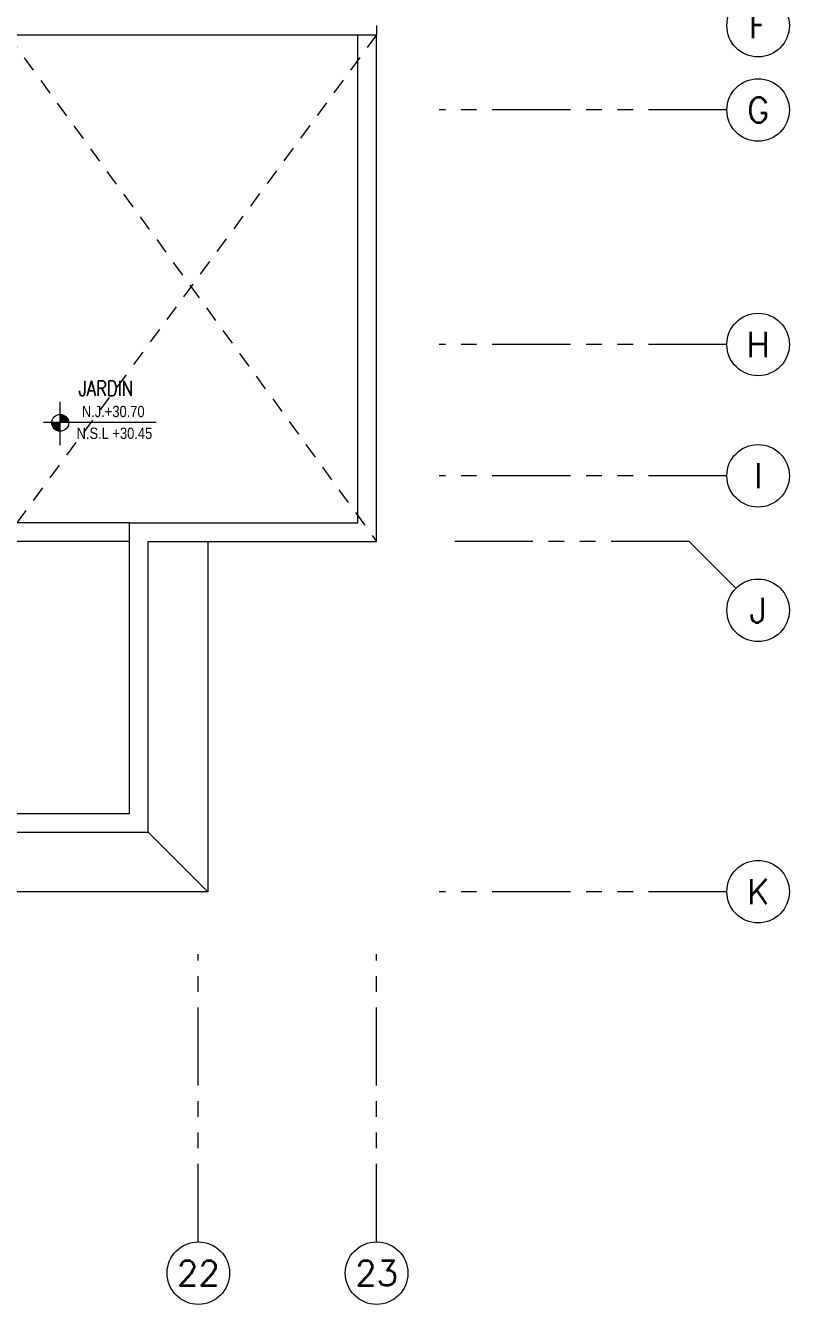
# Model space of a CAD drawing. Header units: millimetres. Extents: x 3765 to 3833, y 1327 to 1657.
# Drawn here: x 3815.72 to 3821.82, y 1353.44 to 1363.66 of the extents above; entities that cross this region are included whole.
import ezdxf
from ezdxf.enums import TextEntityAlignment as Align

# ---------------------------------------------------------------- set-up
doc = ezdxf.new("R2010")
doc.units = ezdxf.units.MM
for name, pattern in [('HIDDEN2', [0.1875, 0.125, -0.0625]), ('PHANTOM', [63.5, 31.75, -6.35, 6.35, -6.35, 6.35, -6.35]), ('PHANTOM2', [1.25, 0.625, -0.125, 0.125, -0.125, 0.125, -0.125])]:
    doc.linetypes.add(name, pattern=pattern)
doc.layers.get('0').update_dxf_attribs({"color": 251, "lineweight": 9})
for name, color, linetype, lineweight in [('A-COTAS EXT', 251, 'Continuous', 13), ('A-EJES', 251, 'PHANTOM', 13), ('A-LINEAS', 251, 'Continuous', 13), ('A-MURO BAJO', 251, 'Continuous', 13), ('A-NIVELES-NPT', 251, 'Continuous', 13), ('A-PROYECCIONES', 251, 'HIDDEN2', 13), ('A-TEXTO-AMBIENTE', 251, 'Continuous', 13), ('A_50_TextoAmbiente', 251, 'Continuous', 13), ('DLP_MURO ALTO', 251, 'Continuous', 13)]:
    doc.layers.add(name, color=color, linetype=linetype, lineweight=lineweight)
doc.styles.add('R80', font='ARIALN.TTF', dxfattribs={"height": 2.03})
doc.styles.add('ROMANS', font='romans.shx', dxfattribs={"width": 0.8})

# ---------------------------------------------------------------- blocks, each defined once
blk = doc.blocks.new('DPTO 65_D2')
at = {"layer": 'A-MURO BAJO', "color": 8}
for p, q in [((1.5, 6.375), (-7.025, 6.375)), ((-7.025, 6.375), (-7.025, 4.05)), ((1.5, 6.225), (-6.875, 6.225)), ((-6.875, 6.225), (-6.875, 3.9)), ((-7.025, 4.05), (-8.85, 4.05)), ((-8.85, 4.05), (-8.85, 0)), ((-6.875, 3.9), (-8.7, 3.9)), ((-8.7, 3.9), (-8.7, 0))]:
    blk.add_line(p, q, dxfattribs=at)
at = {"layer": 'A-PROYECCIONES', "color": 8}
blk.add_line((-5.9, 0), (-8.85, 4.05), dxfattribs=at)
blk.add_lwpolyline([(-8.85, 0), (-4.15, 6.375)], dxfattribs=at)
at = {"layer": 'DLP_MURO ALTO', "color": 8}
for p in [(-5.9, 0), (-8.85, -0.075)]:
    blk.add_line(p, (-8.85, 0), dxfattribs=at)
blk = doc.blocks.new('TE-AZ2')
at = {"rotation": 180}
blk.add_blockref('DPTO 65_D2', (-7.5, -7), dxfattribs=at)
at = {"layer": 'A-LINEAS'}
blk.add_line((0, -13.85), (-0.475, -13.375), dxfattribs=at)
blk.add_lwpolyline([(0, -11.05), (0, -13.85), (-13.75, -13.85), (-13.75, -13.375)], dxfattribs=at)
at = {"layer": 'A-MURO BAJO'}
for points in [[(-0.625, -11.05), (-3.5, -11.05), (-3.5, -10.6)], [(-0.625, -10.9), (-3.35, -10.9), (-3.35, -10.6)]]:
    blk.add_lwpolyline(points, dxfattribs=at)
blk = doc.blocks.new('Ejes_Torre C')
at = {"layer": 'A-COTAS EXT'}
blk.add_line((52.55, 2.8), (52.923, 2.427), dxfattribs=at)
at = {"layer": 'A-EJES', "linetype": 'PHANTOM2'}
for points in [[(52.85, 6.25), (50.55, 6.25)], [(52.85, 4.375), (50.55, 4.375)], [(52.85, 3.325), (50.55, 3.325)], [(52.55, 2.8), (50.55, 2.8)], [(52.85, 0), (50.55, 0)], [(48.625, -2.8), (48.625, -0.5)], [(50.05, -2.8), (50.05, -0.5)]]:
    blk.add_lwpolyline(points, dxfattribs=at)
at = {"layer": 'A-EJES', "linetype": 'Continuous'}
for centre in [(53.1, 6.925), (53.1, 6.25), (53.1, 4.375), (53.1, 3.325), (53.1, 2.25), (53.1, 0), (48.625, -3.05), (50.05, -3.05)]:
    blk.add_circle(centre, 0.25, dxfattribs=at)
at = {"layer": 'A-EJES', "linetype": 'Continuous', "style": 'ROMANS'}
for s, p in [('F', (53.1, 6.925)), ('G', (53.1, 6.25)), ('H', (53.1, 4.375)), ('I', (53.1, 3.325)), ('J', (53.1, 2.25)), ('K', (53.1, 0))]:
    blk.add_text(s, height=0.2, rotation=0, dxfattribs=at).set_placement(p, align=Align.MIDDLE_CENTER)
for s, p in [('22', (48.625, -3.05)), ('23', (50.05, -3.05))]:
    blk.add_text(s, height=0.2, dxfattribs=at).set_placement(p, align=Align.MIDDLE_CENTER)
blk = doc.blocks.new('SIM NIVEL PLANTA')
at = {"linetype": 'Continuous'}
h = blk.add_hatch(dxfattribs=at)
h.set_pattern_fill('_USER', color=0, scale=0.089997, angle=45, style=0, pattern_type=0)
h.set_pattern_definition([(45, (31854.49523, 23864.84028), (-0.06363728001, 0.06363728001), [])])
h.paths.add_polyline_path([(-17.33, 0), (-15.98, 0, 0.409209), (-17.33, 1.33)])
h.paths.add_polyline_path([(-18.68, 0, 0.004279), (-18.68, -0.02, 0.414214), (-17.33, -1.37), (-17.33, 0)])
at = {"color": 0}
for p, q in [((-17.33, -3.58), (-17.33, 3.34)), ((-2, 0), (-20, 0))]:
    blk.add_line(p, q, dxfattribs=at)
at = {"color": 0, "linetype": 'Continuous'}
blk.add_circle((-17.33, -0.02), 1.35, dxfattribs=at)
at = {"color": 0, "style": 'R80'}
blk.add_attdef('N.P.T.+0.00', text='', height=1.8, dxfattribs=at).set_placement((-8.87, 1.77), align=Align.MIDDLE_CENTER)
blk = doc.blocks.new('TEXTO AMBIENTES AZ')
at = {"layer": 'A-NIVELES-NPT'}
ref = blk.add_blockref('SIM NIVEL PLANTA', (47.038, -10.1), dxfattribs=dict(at, xscale=0.05, yscale=0.05, zscale=0.05))
ref.add_attrib('N.P.T.+0.00', 'N.J.+30.70', dxfattribs={"layer": '0', "height": 0.09, "style": 'R80'}).set_placement((46.595, -10.011), align=Align.MIDDLE_CENTER)
at = {"layer": 'A-NIVELES-NPT', "insert": (46.302, -10.14), "char_height": 0.09, "attachment_point": 1, "style": 'R80'}
blk.add_mtext_dynamic_manual_height_columns('N.S.L +30.45', width=0.96458, gutter_width=0.6, heights=[0], dxfattribs=at)
at = {"layer": 'A-TEXTO-AMBIENTE', "style": 'ROMANS', "width": 0.8}
blk.add_text('JARDIN', height=0.12, dxfattribs=at).set_placement((46.536, -9.886), align=Align.CENTER)

msp = doc.modelspace()

# ---------------------------------------------------------------- block references
msp.add_blockref('TE-AZ2', (3817.172, 1370.588))

# ---------------------------------------------------------------- next in the draw order: block references
at = {"layer": 'A-EJES'}
msp.add_blockref('Ejes_Torre C', (3768.472, 1356.738), dxfattribs=at)
at = {"layer": 'A_50_TextoAmbiente'}
msp.add_blockref('TEXTO AMBIENTES AZ', (3769.822, 1370.588), dxfattribs=at)

doc.saveas('drawing.dxf')
